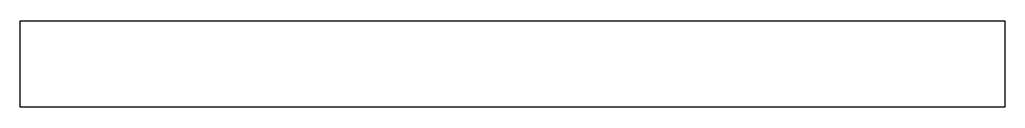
# Model space of a CAD drawing. Header units: millimetres. Extents: x 0 to 1050, y 0 to 92.
import ezdxf

# ---------------------------------------------------------------- set-up
doc = ezdxf.new("R2010")
doc.units = ezdxf.units.MM

msp = doc.modelspace()

# ---------------------------------------------------------------- linework, layer by layer
at = {"color": 7, "linetype": 'Continuous', "lineweight": 25}
for p, q in [((1050, 91.6), (0, 91.6)), ((0, 91.6), (0, 0)), ((1050, 0), (1050, 91.6)), ((0, 0), (1050, 0))]:
    msp.add_line(p, q, dxfattribs=at)

doc.saveas('drawing.dxf')
